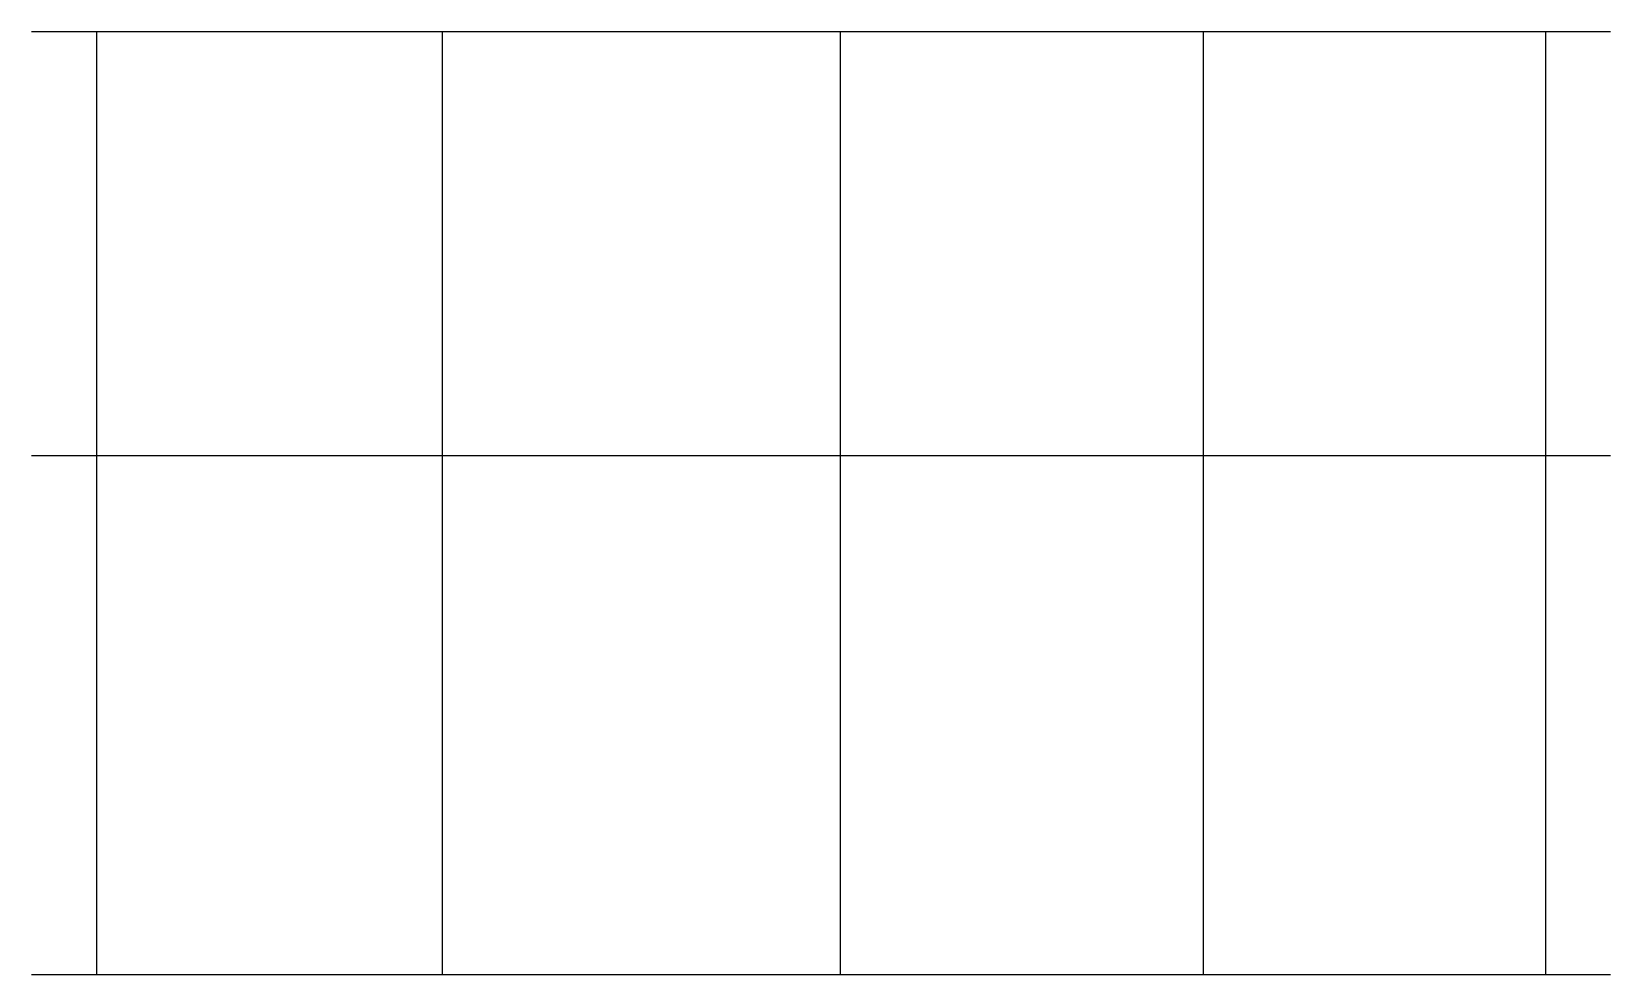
# Model space of a CAD drawing. Header units: metres. Extents: x 3 to 189, y -54 to 67.
# Drawn here: x 135.74 to 154, y 12.04 to 22.94 of the extents above; entities that cross this region are included whole.
import ezdxf

# ---------------------------------------------------------------- set-up
doc = ezdxf.new("R2010")
doc.units = ezdxf.units.M
doc.header["$LTSCALE"] = 0.015
doc.header["$MEASUREMENT"] = 0

msp = doc.modelspace()

# ---------------------------------------------------------------- linework, layer by layer
at = {"linetype": 'Continuous'}
for p, q in [((135.7388, 22.93563), (153.9988, 22.93563)), ((136.4888, 22.93563), (136.4888, 12.03563)), ((140.4888, 22.93563), (140.4888, 12.03563)), ((145.0888, 22.93563), (145.0888, 12.03563)), ((149.2888, 22.93563), (149.2888, 12.03563)), ((153.2488, 22.93563), (153.2488, 12.03563)), ((135.7388, 18.03563), (153.9988, 18.03563)), ((135.7388, 12.03563), (153.9988, 12.03563))]:
    msp.add_line(p, q, dxfattribs=at)

doc.saveas('drawing.dxf')
